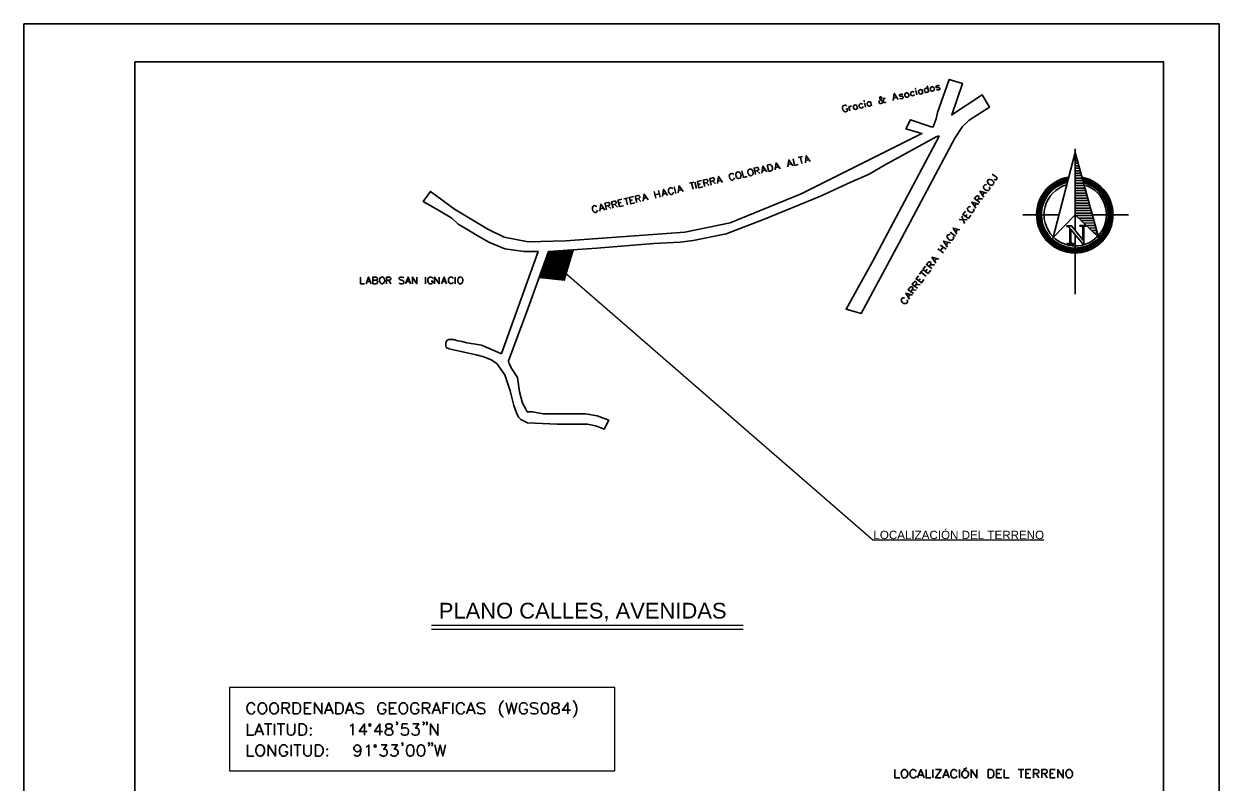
# Model space of a CAD drawing. Header units: millimetres. Extents: x 2400 to 2544, y 1836 to 2056.
# Drawn here: x 2399.5 to 2543.6, y 1965 to 2056.5 of the extents above; entities that cross this region are included whole.
import ezdxf

# ---------------------------------------------------------------- set-up
doc = ezdxf.new("R2010")
doc.units = ezdxf.units.MM
for name, color, linetype in [('PDF_0', 7, 'Continuous'), ('PDF_10 Formato', 7, 'Continuous'), ('PDF_12 Titulo', 7, 'Continuous'), ('PDF_puntostxt', 7, 'Continuous'), ('PDF_Text', 7, 'Continuous')]:
    doc.layers.add(name, color=color, linetype=linetype)
doc.styles.add('PDF ArialMT', font='arial.ttf')
doc.styles.add('PDF ErasITC-Demi', font='arial.ttf')

msp = doc.modelspace()

# ---------------------------------------------------------------- linework, layer by layer
at = {"layer": 'PDF_0', "lineweight": 25}
msp.add_lwpolyline([(2460.82, 2009.74), (2462.13, 2009.49), (2463.73, 2009.49), (2465.05, 2009.49), (2467.22, 2009.49), (2468.6, 2009.26), (2470.01, 2008.75), (2469.45, 2007.67), (2468.86, 2007.89), (2468.41, 2008.05), (2467.46, 2008.25), (2466.28, 2008.25), (2463.78, 2008.25), (2460.23, 2008.42), (2459.42, 2008.84), (2459.14, 2009.11), (2458.9, 2009.64), (2458.58, 2010.52), (2458.13, 2012.29), (2457.49, 2014.21), (2456.51, 2015.57), (2455.83, 2016.01), (2454.96, 2016.35), (2454.05, 2016.59), (2452.58, 2016.92), (2451.1, 2017.26), (2450.79, 2017.33), (2450.44, 2017.5), (2450.38, 2017.75), (2450.38, 2018.1), (2450.56, 2018.36), (2450.73, 2018.46), (2451.3, 2018.46), (2451.82, 2018.28), (2452.33, 2018.21), (2452.93, 2018.06), (2453.97, 2017.89), (2454.67, 2017.77), (2457.01, 2016.79), (2457.1, 2016.79), (2457.25, 2017.21), (2457.62, 2018.21), (2461.49, 2029.06), (2459.83, 2029.06), (2457.51, 2029.36), (2455.55, 2030.16), (2453.94, 2031.11), (2453.1, 2031.61), (2451.88, 2032.34), (2451.11, 2033.09), (2449.42, 2034.07), (2447.66, 2035.08), (2448.52, 2036.3), (2451.44, 2034.17), (2455.43, 2031.73), (2457.42, 2030.78), (2460.29, 2030.21), (2464.84, 2030.36), (2479.17, 2031.38), (2484.65, 2032.49), (2493.21, 2036.02), (2507.75, 2043.25), (2505.83, 2043.82), (2506.38, 2044.93), (2508.88, 2044.06), (2509.13, 2044.06), (2509.49, 2045.04), (2509.65, 2045.79), (2511.05, 2049.79), (2512.64, 2049.3), (2511.35, 2045.51), (2515.01, 2047.94), (2515.89, 2046.44), (2513.46, 2044.89), (2512.64, 2044.13), (2511.73, 2042.71), (2505.02, 2030.11), (2500.44, 2021.58), (2498.62, 2022.12), (2501.94, 2028.04), (2509.79, 2042.86), (2509.83, 2042.95), (2509.71, 2042.95), (2509.46, 2042.85), (2503.25, 2039.45), (2501.38, 2038.38), (2499.19, 2037.39), (2495.52, 2035.72), (2488.68, 2032.9), (2484.15, 2031.18), (2480.18, 2030.38), (2478.63, 2030.18), (2475.46, 2030.01), (2468.59, 2029.46), (2462.75, 2029.04), (2460.28, 2022.14), (2457.92, 2015.9), (2458, 2015.51), (2458.33, 2014.93), (2459, 2013.88), (2459.26, 2012.16), (2459.62, 2010.8), (2460.02, 2010.08), (2460.2, 2009.74)], close=True, dxfattribs=at)
for points in [[(2526.24, 2041.41), (2526.24, 2031.6)], [(2529.02, 2030.78), (2526.24, 2040.96), (2523.54, 2030.64)], [(2526.26, 2040.89), (2526.24, 2040.89)], [(2526.34, 2040.59), (2526.24, 2040.59)], [(2526.42, 2040.29), (2526.24, 2040.29)], [(2526.51, 2039.99), (2526.24, 2039.99)], [(2526.59, 2039.69), (2526.24, 2039.69)], [(2526.67, 2039.39), (2526.24, 2039.39)], [(2526.75, 2039.09), (2526.24, 2039.09)], [(2526.84, 2038.79), (2526.24, 2038.79)], [(2526.92, 2038.49), (2526.24, 2038.49)], [(2527, 2038.19), (2526.24, 2038.19)], [(2523.89, 2036.77), (2522.98, 2036.77)], [(2524.01, 2036.85), (2523.06, 2036.85)], [(2524.13, 2036.93), (2523.15, 2036.93)], [(2524.28, 2037.01), (2523.24, 2037.01)], [(2524.43, 2037.08), (2523.34, 2037.08)], [(2524.61, 2037.16), (2523.44, 2037.16)], [(2524.81, 2037.24), (2523.55, 2037.24)], [(2525.05, 2037.33), (2523.67, 2037.33)], [(2525.25, 2037.41), (2523.8, 2037.41)], [(2525.28, 2037.48), (2523.93, 2037.48)], [(2525.3, 2037.56), (2524.08, 2037.56)], [(2525.32, 2037.64), (2524.25, 2037.64)], [(2525.34, 2037.72), (2524.43, 2037.72)], [(2525.36, 2037.8), (2524.64, 2037.8)], [(2525.38, 2037.88), (2524.88, 2037.88)], [(2525.4, 2037.96), (2525.19, 2037.96)], [(2527.08, 2037.89), (2526.24, 2037.89)], [(2527.16, 2037.59), (2526.24, 2037.59)], [(2527.25, 2037.29), (2526.24, 2037.29)], [(2527.33, 2036.99), (2526.24, 2036.99)], [(2527.17, 2037.96), (2527.06, 2037.96)], [(2527.48, 2037.88), (2527.09, 2037.88)], [(2527.72, 2037.8), (2527.11, 2037.8)], [(2527.93, 2037.72), (2527.13, 2037.72)], [(2528.11, 2037.64), (2527.15, 2037.64)], [(2528.28, 2037.56), (2527.17, 2037.56)], [(2528.43, 2037.48), (2527.19, 2037.48)], [(2528.56, 2037.41), (2527.21, 2037.41)], [(2528.69, 2037.33), (2527.31, 2037.33)], [(2528.81, 2037.24), (2527.56, 2037.24)], [(2528.92, 2037.16), (2527.76, 2037.16)], [(2529.03, 2037.08), (2527.93, 2037.08)], [(2529.12, 2037.01), (2528.09, 2037.01)], [(2529.22, 2036.93), (2528.23, 2036.93)], [(2529.31, 2036.85), (2528.36, 2036.85)], [(2529.39, 2036.77), (2528.47, 2036.77)], [(2522.62, 2035.33), (2521.98, 2035.33)], [(2522.67, 2035.41), (2522.01, 2035.41)], [(2522.71, 2035.49), (2522.05, 2035.49)], [(2522.76, 2035.57), (2522.09, 2035.57)], [(2522.81, 2035.65), (2522.13, 2035.65)], [(2522.86, 2035.73), (2522.17, 2035.73)], [(2522.92, 2035.81), (2522.22, 2035.81)], [(2522.98, 2035.89), (2522.27, 2035.89)], [(2523.04, 2035.97), (2522.32, 2035.97)], [(2523.1, 2036.05), (2522.37, 2036.05)], [(2523.17, 2036.13), (2522.43, 2036.13)], [(2523.24, 2036.21), (2522.49, 2036.21)], [(2523.32, 2036.29), (2522.55, 2036.29)], [(2523.4, 2036.37), (2522.61, 2036.37)], [(2523.48, 2036.45), (2522.67, 2036.45)], [(2523.58, 2036.53), (2522.75, 2036.53)], [(2523.67, 2036.61), (2522.82, 2036.61)], [(2523.78, 2036.69), (2522.9, 2036.69)], [(2527.41, 2036.69), (2526.24, 2036.69)], [(2527.49, 2036.39), (2526.24, 2036.39)], [(2527.57, 2036.09), (2526.24, 2036.09)], [(2527.65, 2035.79), (2526.24, 2035.79)], [(2527.74, 2035.49), (2526.24, 2035.49)], [(2529.47, 2036.69), (2528.58, 2036.69)], [(2529.54, 2036.61), (2528.69, 2036.61)], [(2529.62, 2036.53), (2528.79, 2036.53)], [(2529.69, 2036.45), (2528.88, 2036.45)], [(2529.75, 2036.37), (2528.96, 2036.37)], [(2529.81, 2036.29), (2529.04, 2036.29)], [(2529.88, 2036.21), (2529.12, 2036.21)], [(2529.93, 2036.13), (2529.19, 2036.13)], [(2529.99, 2036.05), (2529.26, 2036.05)], [(2530.04, 2035.97), (2529.33, 2035.97)], [(2530.09, 2035.89), (2529.39, 2035.89)], [(2530.14, 2035.81), (2529.44, 2035.81)], [(2530.19, 2035.73), (2529.5, 2035.73)], [(2530.23, 2035.65), (2529.56, 2035.65)], [(2530.27, 2035.57), (2529.6, 2035.57)], [(2530.31, 2035.49), (2529.65, 2035.49)], [(2530.35, 2035.41), (2529.69, 2035.41)], [(2530.39, 2035.33), (2529.74, 2035.33)], [(2522.19, 2033.9), (2521.6, 2033.9)], [(2522.2, 2033.98), (2521.61, 2033.98)], [(2522.21, 2034.06), (2521.62, 2034.06)], [(2522.22, 2034.14), (2521.63, 2034.14)], [(2522.23, 2034.22), (2521.65, 2034.22)], [(2522.25, 2034.3), (2521.66, 2034.3)], [(2522.27, 2034.38), (2521.67, 2034.38)], [(2522.29, 2034.46), (2521.69, 2034.46)], [(2522.31, 2034.54), (2521.71, 2034.54)], [(2522.33, 2034.61), (2521.73, 2034.61)], [(2522.36, 2034.69), (2521.75, 2034.69)], [(2522.38, 2034.77), (2521.77, 2034.77)], [(2522.41, 2034.86), (2521.8, 2034.86)], [(2522.44, 2034.94), (2521.82, 2034.94)], [(2522.48, 2035.01), (2521.85, 2035.01)], [(2522.51, 2035.09), (2521.88, 2035.09)], [(2522.54, 2035.17), (2521.91, 2035.17)], [(2522.58, 2035.25), (2521.94, 2035.25)], [(2527.82, 2035.19), (2526.24, 2035.19)], [(2527.9, 2034.88), (2526.24, 2034.89)], [(2527.98, 2034.58), (2526.24, 2034.59)], [(2528.06, 2034.28), (2526.24, 2034.29)], [(2528.15, 2033.99), (2526.24, 2033.99)], [(2530.42, 2035.25), (2529.78, 2035.25)], [(2530.45, 2035.17), (2529.82, 2035.17)], [(2530.48, 2035.09), (2529.86, 2035.09)], [(2530.51, 2035.01), (2529.89, 2035.01)], [(2530.54, 2034.94), (2529.92, 2034.94)], [(2530.57, 2034.86), (2529.95, 2034.86)], [(2530.59, 2034.77), (2529.98, 2034.77)], [(2530.61, 2034.69), (2530, 2034.69)], [(2530.64, 2034.61), (2530.03, 2034.61)], [(2530.65, 2034.54), (2530.05, 2034.54)], [(2530.67, 2034.46), (2530.07, 2034.46)], [(2530.69, 2034.38), (2530.09, 2034.38)], [(2530.7, 2034.3), (2530.11, 2034.3)], [(2530.72, 2034.22), (2530.13, 2034.22)], [(2530.73, 2034.14), (2530.14, 2034.14)], [(2530.74, 2034.06), (2530.15, 2034.06)], [(2530.75, 2033.98), (2530.17, 2033.98)], [(2530.76, 2033.9), (2530.17, 2033.9)], [(2524.23, 2033.46), (2519.93, 2033.46)], [(2522.17, 2033.74), (2521.59, 2033.74)], [(2522.17, 2033.66), (2521.59, 2033.66)], [(2522.17, 2033.58), (2521.59, 2033.58)], [(2522.17, 2033.5), (2521.59, 2033.5)], [(2522.17, 2033.42), (2521.59, 2033.42)], [(2522.17, 2033.34), (2521.59, 2033.34)], [(2522.17, 2033.26), (2521.59, 2033.26)], [(2522.18, 2033.18), (2521.59, 2033.18)], [(2522.18, 2033.82), (2521.6, 2033.82)], [(2522.18, 2033.1), (2521.6, 2033.1)], [(2522.19, 2033.02), (2521.61, 2033.02)], [(2522.2, 2032.94), (2521.62, 2032.94)], [(2522.21, 2032.86), (2521.62, 2032.86)], [(2522.23, 2032.78), (2521.64, 2032.78)], [(2522.24, 2032.7), (2521.65, 2032.7)], [(2522.26, 2032.62), (2521.66, 2032.62)], [(2522.28, 2032.54), (2521.68, 2032.54)], [(2522.29, 2032.47), (2521.7, 2032.47)], [(2522.32, 2032.39), (2521.71, 2032.39)], [(2523.52, 2030.7), (2526.21, 2033.47), (2529.02, 2030.78)], [(2526.22, 2032.51), (2526.2, 2032.51)], [(2528.23, 2033.69), (2526.24, 2033.69)], [(2528.31, 2033.39), (2526.3, 2033.39)], [(2528.39, 2033.08), (2526.61, 2033.09)], [(2528.47, 2032.78), (2526.92, 2032.79)], [(2528.56, 2032.48), (2527.24, 2032.49)], [(2532.66, 2033.46), (2528.29, 2033.46)], [(2530.65, 2032.39), (2530.05, 2032.39)], [(2530.67, 2032.47), (2530.07, 2032.47)], [(2530.68, 2032.54), (2530.09, 2032.54)], [(2530.7, 2032.62), (2530.11, 2032.62)], [(2530.71, 2032.7), (2530.12, 2032.7)], [(2530.72, 2032.78), (2530.14, 2032.78)], [(2530.74, 2032.86), (2530.15, 2032.86)], [(2530.75, 2032.94), (2530.16, 2032.94)], [(2530.76, 2033.02), (2530.17, 2033.02)], [(2530.77, 2033.82), (2530.18, 2033.82)], [(2530.76, 2033.1), (2530.18, 2033.1)], [(2530.77, 2033.74), (2530.19, 2033.74)], [(2530.78, 2033.66), (2530.19, 2033.66)], [(2530.78, 2033.58), (2530.19, 2033.58)], [(2530.78, 2033.5), (2530.19, 2033.5)], [(2530.78, 2033.42), (2530.19, 2033.42)], [(2530.78, 2033.34), (2530.19, 2033.34)], [(2530.78, 2033.26), (2530.19, 2033.26)], [(2530.77, 2033.18), (2530.19, 2033.18)], [(2522.34, 2032.3), (2521.73, 2032.3)], [(2522.37, 2032.22), (2521.76, 2032.22)], [(2522.39, 2032.14), (2521.78, 2032.14)], [(2522.42, 2032.07), (2521.81, 2032.07)], [(2522.45, 2031.99), (2521.83, 2031.99)], [(2522.48, 2031.91), (2521.86, 2031.91)], [(2522.52, 2031.83), (2521.89, 2031.83)], [(2522.56, 2031.75), (2521.92, 2031.75)], [(2522.59, 2031.67), (2521.95, 2031.67)], [(2522.64, 2031.59), (2521.99, 2031.59)], [(2522.68, 2031.51), (2522.03, 2031.51)], [(2522.73, 2031.43), (2522.06, 2031.43)], [(2522.78, 2031.35), (2522.1, 2031.35)], [(2522.83, 2031.27), (2522.15, 2031.27)], [(2522.88, 2031.19), (2522.19, 2031.19)], [(2522.94, 2031.11), (2522.24, 2031.11)], [(2523, 2031.03), (2522.28, 2031.03)], [(2523.06, 2030.95), (2522.34, 2030.95)], [(2525.21, 2032.16), (2525.79, 2032.16), (2527.14, 2030.46), (2527.15, 2031.97), (2526.97, 2032.12), (2526.79, 2032.12), (2526.79, 2032.17), (2527.56, 2032.17), (2527.56, 2032.11), (2527.4, 2032.09), (2527.27, 2032.04), (2527.27, 2031.95), (2527.27, 2029.92), (2527.2, 2029.92), (2525.72, 2031.72), (2525.72, 2030.2), (2525.79, 2030.03), (2525.89, 2030.01), (2526.03, 2030.01), (2526.03, 2029.95), (2525.27, 2029.95), (2525.27, 2030.02), (2525.45, 2030.02), (2525.53, 2030.08), (2525.58, 2030.14), (2525.58, 2030.23), (2525.59, 2031.89), (2525.4, 2032.08), (2525.28, 2032.08), (2525.21, 2032.08), (2525.21, 2032.16)], [(2526.24, 2031.09), (2526.24, 2023.92)], [(2528.64, 2032.18), (2527.55, 2032.19)], [(2528.72, 2031.88), (2527.86, 2031.89)], [(2528.8, 2031.58), (2528.18, 2031.58)], [(2528.89, 2031.28), (2528.49, 2031.28)], [(2528.97, 2030.98), (2528.81, 2030.98)], [(2530.03, 2030.95), (2529.31, 2030.95)], [(2530.08, 2031.03), (2529.37, 2031.03)], [(2530.12, 2031.11), (2529.43, 2031.11)], [(2530.17, 2031.19), (2529.48, 2031.19)], [(2530.22, 2031.27), (2529.54, 2031.27)], [(2530.26, 2031.35), (2529.59, 2031.35)], [(2530.3, 2031.43), (2529.64, 2031.43)], [(2530.34, 2031.51), (2529.68, 2031.51)], [(2530.37, 2031.59), (2529.72, 2031.59)], [(2530.41, 2031.67), (2529.77, 2031.67)], [(2530.44, 2031.75), (2529.81, 2031.75)], [(2530.47, 2031.83), (2529.84, 2031.83)], [(2530.5, 2031.91), (2529.88, 2031.91)], [(2530.53, 2031.99), (2529.91, 2031.99)], [(2530.56, 2032.07), (2529.94, 2032.07)], [(2530.58, 2032.14), (2529.97, 2032.14)], [(2530.61, 2032.22), (2530, 2032.22)], [(2530.63, 2032.3), (2530.02, 2032.3)], [(2523.12, 2030.87), (2522.39, 2030.87)], [(2523.2, 2030.79), (2522.45, 2030.79)], [(2523.27, 2030.71), (2522.51, 2030.71)], [(2523.34, 2030.63), (2522.57, 2030.63)], [(2523.43, 2030.55), (2522.63, 2030.55)], [(2523.51, 2030.47), (2522.7, 2030.47)], [(2523.61, 2030.39), (2522.77, 2030.39)], [(2523.7, 2030.31), (2522.84, 2030.31)], [(2523.81, 2030.23), (2522.92, 2030.23)], [(2523.92, 2030.15), (2523, 2030.15)], [(2524.05, 2030.07), (2523.09, 2030.07)], [(2524.18, 2029.99), (2523.17, 2029.99)], [(2524.32, 2029.92), (2523.27, 2029.92)], [(2524.48, 2029.83), (2523.37, 2029.83)], [(2524.67, 2029.75), (2523.48, 2029.75)], [(2524.88, 2029.67), (2523.59, 2029.67)], [(2525.14, 2029.59), (2523.71, 2029.59)], [(2525.5, 2029.52), (2523.84, 2029.52)], [(2528.52, 2029.52), (2526.86, 2029.52)], [(2528.65, 2029.59), (2527.22, 2029.59)], [(2528.77, 2029.67), (2527.48, 2029.67)], [(2528.89, 2029.75), (2527.7, 2029.75)], [(2528.99, 2029.83), (2527.88, 2029.83)], [(2529.09, 2029.92), (2528.04, 2029.92)], [(2529.19, 2029.99), (2528.18, 2029.99)], [(2529.28, 2030.07), (2528.32, 2030.07)], [(2529.36, 2030.15), (2528.44, 2030.15)], [(2529.44, 2030.23), (2528.55, 2030.23)], [(2529.52, 2030.31), (2528.66, 2030.31)], [(2529.59, 2030.39), (2528.75, 2030.39)], [(2529.67, 2030.47), (2528.85, 2030.47)], [(2529.73, 2030.55), (2528.94, 2030.55)], [(2529.8, 2030.63), (2529.02, 2030.63)], [(2529.86, 2030.71), (2529.09, 2030.71)], [(2529.92, 2030.79), (2529.17, 2030.79)], [(2529.97, 2030.87), (2529.24, 2030.87)], [(2465.73, 2029.26), (2464.66, 2025.59), (2461.64, 2025.93)], [(2461.65, 2025.95), (2464.9, 2029.2)], [(2461.67, 2025.92), (2464.94, 2029.2)], [(2461.7, 2026.09), (2464.8, 2029.19)], [(2461.72, 2026.16), (2464.75, 2029.19)], [(2461.75, 2025.92), (2465.04, 2029.21)], [(2461.77, 2026.3), (2464.65, 2029.18)], [(2461.79, 2025.91), (2465.09, 2029.21)], [(2461.8, 2026.37), (2464.6, 2029.18)], [(2461.85, 2026.51), (2464.51, 2029.17)], [(2461.87, 2025.9), (2465.18, 2029.22)], [(2461.87, 2026.58), (2464.46, 2029.17)], [(2461.91, 2025.9), (2465.23, 2029.22)], [(2461.92, 2026.72), (2464.36, 2029.16)], [(2461.95, 2026.79), (2464.31, 2029.16)], [(2461.99, 2025.89), (2465.33, 2029.23)], [(2462, 2026.93), (2464.22, 2029.15)], [(2462.02, 2027), (2464.17, 2029.14)], [(2462.03, 2025.89), (2465.38, 2029.23)], [(2462.07, 2027.14), (2464.07, 2029.14)], [(2462.1, 2027.21), (2464.02, 2029.14)], [(2462.11, 2025.88), (2465.48, 2029.24)], [(2462.15, 2025.87), (2465.52, 2029.24)], [(2462.15, 2027.35), (2463.92, 2029.13)], [(2462.17, 2027.42), (2463.88, 2029.12)], [(2462.22, 2027.56), (2463.78, 2029.12)], [(2462.23, 2025.87), (2465.62, 2029.25)], [(2462.25, 2027.63), (2463.73, 2029.11)], [(2462.27, 2025.86), (2465.67, 2029.25)], [(2462.3, 2027.77), (2463.64, 2029.11)], [(2462.32, 2027.84), (2463.59, 2029.11)], [(2462.35, 2025.85), (2465.72, 2029.22)], [(2462.37, 2027.98), (2463.49, 2029.1)], [(2462.4, 2025.84), (2465.7, 2029.15)], [(2462.4, 2028.05), (2463.44, 2029.09)], [(2462.45, 2028.19), (2463.34, 2029.08)], [(2462.47, 2028.26), (2463.3, 2029.08)], [(2462.48, 2025.84), (2465.66, 2029.03)], [(2462.52, 2028.4), (2463.2, 2029.08)], [(2462.52, 2025.83), (2465.65, 2028.96)], [(2462.55, 2028.47), (2463.15, 2029.07)], [(2462.6, 2028.61), (2463.06, 2029.06)], [(2462.6, 2025.82), (2465.61, 2028.83)], [(2462.62, 2028.68), (2463.01, 2029.06)], [(2462.64, 2025.82), (2465.59, 2028.77)], [(2462.67, 2028.82), (2462.91, 2029.06)], [(2462.7, 2028.89), (2462.86, 2029.05)], [(2462.72, 2025.81), (2465.55, 2028.64)], [(2462.75, 2029.03), (2462.76, 2029.05)], [(2462.76, 2025.81), (2465.53, 2028.58)], [(2462.84, 2025.8), (2465.5, 2028.45)], [(2462.88, 2025.79), (2465.48, 2028.39)], [(2462.96, 2025.78), (2465.44, 2028.26)], [(2463, 2025.78), (2465.42, 2028.2)], [(2463.08, 2025.77), (2465.39, 2028.07)], [(2528.38, 2029.44), (2526.21, 2029.44), (2523.98, 2029.44)], [(2528.23, 2029.36), (2526.21, 2029.36), (2524.14, 2029.36)], [(2528.06, 2029.28), (2526.21, 2029.28), (2524.31, 2029.28)], [(2527.87, 2029.2), (2526.21, 2029.2), (2524.49, 2029.2)], [(2527.65, 2029.12), (2526.21, 2029.12), (2524.71, 2029.12)], [(2527.39, 2029.04), (2526.21, 2029.04), (2524.97, 2029.04)], [(2527.05, 2028.96), (2526.21, 2028.96), (2525.31, 2028.96)], [(2526.33, 2028.88), (2526.21, 2028.88), (2526.03, 2028.88)], [(2463.12, 2025.76), (2465.37, 2028.01)], [(2463.2, 2025.75), (2465.33, 2027.88)], [(2463.24, 2025.75), (2465.31, 2027.82)], [(2463.33, 2025.74), (2465.27, 2027.69)], [(2463.37, 2025.74), (2465.26, 2027.63)], [(2463.45, 2025.73), (2465.22, 2027.5)], [(2463.49, 2025.73), (2465.2, 2027.44)], [(2463.57, 2025.72), (2465.16, 2027.31)], [(2463.61, 2025.71), (2465.15, 2027.25)], [(2463.69, 2025.7), (2465.11, 2027.12)], [(2463.73, 2025.7), (2465.09, 2027.06)], [(2463.81, 2025.69), (2465.05, 2026.93)], [(2463.85, 2025.68), (2465.03, 2026.86)], [(2463.93, 2025.67), (2465, 2026.74)], [(2463.97, 2025.67), (2464.98, 2026.67)], [(2464.05, 2025.66), (2464.94, 2026.55)], [(2464.09, 2025.66), (2464.92, 2026.48)], [(2464.17, 2025.65), (2464.88, 2026.36)], [(2464.21, 2025.64), (2464.87, 2026.29)], [(2464.3, 2025.64), (2464.83, 2026.17)], [(2464.34, 2025.63), (2464.81, 2026.1)], [(2464.42, 2025.62), (2464.77, 2025.98)], [(2464.46, 2025.62), (2464.76, 2025.92)], [(2464.54, 2025.61), (2464.72, 2025.79)], [(2464.58, 2025.6), (2464.7, 2025.73)], [(2464.66, 2025.59), (2464.66, 2025.6)]]:
    msp.add_lwpolyline(points, dxfattribs=at)
msp.add_lwpolyline([(2523.6, 2030.79, 0.194734), (2526.21, 2029.72, 0.20498), (2528.93, 2030.87)], format="xyb", dxfattribs=at)
at = {"layer": 'PDF_0', "lineweight": 5}
for points in [[(2463.97, 2027.11), (2463.97, 2027.17), (2464.04, 2027.18)], [(2463.97, 2027.17), (2464.04, 2027.11), (2501.84, 1994.34), (2522.45, 1994.34)]]:
    msp.add_lwpolyline(points, dxfattribs=at)
at = {"layer": 'PDF_0', "lineweight": 0}
msp.add_lwpolyline([(2424.32, 1966.51), (2470.76, 1966.51), (2470.76, 1976.56), (2424.32, 1976.56)], close=True, dxfattribs=at)
at = {"layer": 'PDF_0', "lineweight": 25}
for centre, radius, start, end in [((2526.18, 2033.48), 4.6, 99.6184, 79.0467), ((2526.18, 2033.48), 4.01, 103.414, 74.8774), ((2526.23, 2033.48), 3.76, 106.3806, 224.511), ((2526.23, 2033.48), 3.76, 317.1201, 73.3998)]:
    msp.add_arc(centre, radius, start, end, dxfattribs=at)
at = {"layer": 'PDF_10 Formato', "lineweight": 25}
for points in [[(2399.53, 1836.47), (2399.53, 2056.47), (2543.57, 2056.47), (2543.57, 1836.47)], [(2412.9, 2051.9), (2536.88, 2051.9), (2536.88, 1843.16), (2412.9, 1843.16)], [(2431.98, 1973.36), (2431.98, 1974.71), (2432.43, 1974.71), (2432.63, 1974.64), (2432.76, 1974.52), (2432.82, 1974.39), (2432.88, 1974.19), (2432.88, 1973.88), (2432.82, 1973.68), (2432.76, 1973.55), (2432.63, 1973.43), (2432.43, 1973.36)], [(2437.12, 1973.36), (2437.12, 1974.71), (2437.56, 1974.71), (2437.76, 1974.64), (2437.89, 1974.52), (2437.95, 1974.39), (2438.01, 1974.19), (2438.01, 1973.88), (2437.95, 1973.68), (2437.89, 1973.55), (2437.76, 1973.43), (2437.56, 1973.36)], [(2462.25, 1974.71), (2462.06, 1974.64), (2461.93, 1974.45), (2461.87, 1974.13), (2461.87, 1973.94), (2461.93, 1973.62), (2462.06, 1973.43), (2462.25, 1973.36), (2462.38, 1973.36), (2462.57, 1973.43), (2462.7, 1973.62), (2462.76, 1973.94), (2462.76, 1974.13), (2462.7, 1974.45), (2462.57, 1974.64), (2462.38, 1974.71)], [(2463.47, 1974.71), (2463.28, 1974.64), (2463.21, 1974.52), (2463.21, 1974.39), (2463.28, 1974.26), (2463.41, 1974.19), (2463.66, 1974.13), (2463.86, 1974.07), (2463.98, 1973.94), (2464.05, 1973.81), (2464.05, 1973.62), (2463.98, 1973.49), (2463.92, 1973.43), (2463.73, 1973.36), (2463.47, 1973.36), (2463.28, 1973.43), (2463.21, 1973.49), (2463.15, 1973.62), (2463.15, 1973.81), (2463.21, 1973.94), (2463.34, 1974.07), (2463.54, 1974.13), (2463.79, 1974.19), (2463.92, 1974.26), (2463.98, 1974.39), (2463.98, 1974.52), (2463.92, 1974.64), (2463.73, 1974.71)], [(2432.69, 1970.8), (2432.69, 1972.15), (2433.14, 1972.15), (2433.33, 1972.08), (2433.46, 1971.95), (2433.53, 1971.83), (2433.59, 1971.64), (2433.59, 1971.31), (2433.53, 1971.12), (2433.46, 1970.99), (2433.33, 1970.86), (2433.14, 1970.8)], [(2443.4, 1972.15), (2443.21, 1972.08), (2443.14, 1971.95), (2443.14, 1971.83), (2443.21, 1971.7), (2443.33, 1971.64), (2443.59, 1971.57), (2443.78, 1971.51), (2443.92, 1971.38), (2443.98, 1971.25), (2443.98, 1971.06), (2443.92, 1970.93), (2443.85, 1970.86), (2443.66, 1970.8), (2443.4, 1970.8), (2443.21, 1970.86), (2443.14, 1970.93), (2443.08, 1971.06), (2443.08, 1971.25), (2443.14, 1971.38), (2443.27, 1971.51), (2443.47, 1971.57), (2443.72, 1971.64), (2443.85, 1971.7), (2443.92, 1971.83), (2443.92, 1971.95), (2443.85, 1972.08), (2443.66, 1972.15)], [(2434.1, 1971.7), (2434.04, 1971.64), (2434.1, 1971.57), (2434.17, 1971.64)], [(2434.1, 1970.93), (2434.04, 1970.86), (2434.1, 1970.8), (2434.17, 1970.86)], [(2434.68, 1968.28), (2434.68, 1969.62), (2435.13, 1969.62), (2435.32, 1969.56), (2435.45, 1969.43), (2435.51, 1969.31), (2435.58, 1969.11), (2435.58, 1968.79), (2435.51, 1968.6), (2435.45, 1968.47), (2435.32, 1968.34), (2435.13, 1968.28)], [(2436.09, 1969.17), (2436.03, 1969.11), (2436.09, 1969.05), (2436.15, 1969.11)], [(2446.03, 1969.62), (2445.84, 1969.56), (2445.71, 1969.37), (2445.64, 1969.05), (2445.64, 1968.86), (2445.71, 1968.53), (2445.84, 1968.34), (2446.03, 1968.28), (2446.16, 1968.28), (2446.35, 1968.34), (2446.48, 1968.53), (2446.54, 1968.86), (2446.54, 1969.05), (2446.48, 1969.37), (2446.35, 1969.56), (2446.16, 1969.62)], [(2447.31, 1969.62), (2447.12, 1969.56), (2446.99, 1969.37), (2446.93, 1969.05), (2446.93, 1968.86), (2446.99, 1968.53), (2447.12, 1968.34), (2447.31, 1968.28), (2447.44, 1968.28), (2447.63, 1968.34), (2447.76, 1968.53), (2447.83, 1968.86), (2447.83, 1969.05), (2447.76, 1969.37), (2447.63, 1969.56), (2447.44, 1969.62)], [(2436.09, 1968.41), (2436.03, 1968.34), (2436.09, 1968.28), (2436.15, 1968.34)], [(2512.87, 1966.56), (2512.77, 1966.51), (2512.68, 1966.41), (2512.58, 1966.22), (2512.58, 1965.98), (2512.68, 1965.79), (2512.77, 1965.69), (2512.87, 1965.65), (2513.06, 1965.65), (2513.16, 1965.69), (2513.25, 1965.79), (2513.35, 1965.98), (2513.35, 1966.22), (2513.25, 1966.41), (2513.16, 1966.51), (2513.06, 1966.56)], [(2515.75, 1965.65), (2515.75, 1966.65), (2516.09, 1966.65), (2516.24, 1966.61), (2516.33, 1966.51), (2516.38, 1966.41), (2516.43, 1966.27), (2516.43, 1966.03), (2516.38, 1965.89), (2516.33, 1965.79), (2516.24, 1965.69), (2516.09, 1965.65)]]:
    msp.add_lwpolyline(points, close=True, dxfattribs=at)
for points in [[(2430.64, 1973.36), (2430.64, 1974.71), (2431.22, 1974.71), (2431.41, 1974.64), (2431.47, 1974.58), (2431.54, 1974.45), (2431.54, 1974.33), (2431.47, 1974.19), (2431.41, 1974.13), (2431.22, 1974.07), (2430.64, 1974.07)], [(2431.09, 1974.07), (2431.54, 1973.36)], [(2434.17, 1973.36), (2433.33, 1973.36), (2433.33, 1974.71), (2434.17, 1974.71)], [(2433.33, 1974.07), (2433.84, 1974.07)], [(2434.55, 1973.36), (2434.55, 1974.71), (2435.45, 1973.36), (2435.45, 1974.71)], [(2435.77, 1973.36), (2436.28, 1974.71), (2436.79, 1973.36)], [(2435.96, 1973.81), (2436.6, 1973.81)], [(2438.27, 1973.36), (2438.78, 1974.71), (2439.3, 1973.36)], [(2438.46, 1973.81), (2439.1, 1973.81)], [(2440.45, 1974.52), (2440.32, 1974.64), (2440.13, 1974.71), (2439.87, 1974.71), (2439.68, 1974.64), (2439.55, 1974.52), (2439.55, 1974.39), (2439.61, 1974.26), (2439.68, 1974.19), (2439.81, 1974.13), (2440.2, 1974), (2440.32, 1973.94), (2440.39, 1973.88), (2440.45, 1973.75), (2440.45, 1973.55), (2440.32, 1973.43), (2440.13, 1973.36), (2439.87, 1973.36), (2439.68, 1973.43), (2439.55, 1973.55)], [(2443.14, 1974.39), (2443.08, 1974.52), (2442.95, 1974.64), (2442.82, 1974.71), (2442.57, 1974.71), (2442.44, 1974.64), (2442.31, 1974.52), (2442.25, 1974.39), (2442.18, 1974.19), (2442.18, 1973.88), (2442.25, 1973.68), (2442.31, 1973.55), (2442.44, 1973.43), (2442.57, 1973.36), (2442.82, 1973.36), (2442.95, 1973.43), (2443.08, 1973.55), (2443.14, 1973.68), (2443.14, 1973.88), (2442.82, 1973.88)], [(2444.43, 1973.36), (2443.59, 1973.36), (2443.59, 1974.71), (2444.43, 1974.71)], [(2443.59, 1974.07), (2444.11, 1974.07)], [(2447.12, 1974.39), (2447.05, 1974.52), (2446.93, 1974.64), (2446.8, 1974.71), (2446.54, 1974.71), (2446.41, 1974.64), (2446.29, 1974.52), (2446.22, 1974.39), (2446.16, 1974.19), (2446.16, 1973.88), (2446.22, 1973.68), (2446.29, 1973.55), (2446.41, 1973.43), (2446.54, 1973.36), (2446.8, 1973.36), (2446.93, 1973.43), (2447.05, 1973.55), (2447.12, 1973.68), (2447.12, 1973.88), (2446.8, 1973.88)], [(2447.57, 1973.36), (2447.57, 1974.71), (2448.14, 1974.71), (2448.34, 1974.64), (2448.4, 1974.58), (2448.47, 1974.45), (2448.47, 1974.33), (2448.4, 1974.19), (2448.34, 1974.13), (2448.14, 1974.07), (2447.57, 1974.07)], [(2448.02, 1974.07), (2448.47, 1973.36)], [(2448.72, 1973.36), (2449.24, 1974.71), (2449.75, 1973.36)], [(2448.91, 1973.81), (2449.55, 1973.81)], [(2450.07, 1973.36), (2450.07, 1974.71), (2450.9, 1974.71)], [(2450.07, 1974.07), (2450.58, 1974.07)], [(2451.22, 1974.71), (2451.22, 1973.36)], [(2452.89, 1973.36), (2453.41, 1974.71), (2453.92, 1973.36)], [(2453.08, 1973.81), (2453.72, 1973.81)], [(2455.07, 1974.52), (2454.94, 1974.64), (2454.75, 1974.71), (2454.49, 1974.71), (2454.3, 1974.64), (2454.17, 1974.52), (2454.17, 1974.39), (2454.24, 1974.26), (2454.3, 1974.19), (2454.43, 1974.13), (2454.82, 1974), (2454.94, 1973.94), (2455.01, 1973.88), (2455.07, 1973.75), (2455.07, 1973.55), (2454.94, 1973.43), (2454.75, 1973.36), (2454.49, 1973.36), (2454.3, 1973.43), (2454.17, 1973.55)], [(2457.64, 1974.71), (2457.96, 1973.36), (2458.28, 1974.71), (2458.6, 1973.36), (2458.92, 1974.71)], [(2460.2, 1974.39), (2460.14, 1974.52), (2460.01, 1974.64), (2459.88, 1974.71), (2459.62, 1974.71), (2459.49, 1974.64), (2459.37, 1974.52), (2459.3, 1974.39), (2459.24, 1974.19), (2459.24, 1973.88), (2459.3, 1973.68), (2459.37, 1973.55), (2459.49, 1973.43), (2459.62, 1973.36), (2459.88, 1973.36), (2460.01, 1973.43), (2460.14, 1973.55), (2460.2, 1973.68), (2460.2, 1973.88), (2459.88, 1973.88)], [(2461.48, 1974.52), (2461.35, 1974.64), (2461.16, 1974.71), (2460.9, 1974.71), (2460.71, 1974.64), (2460.59, 1974.52), (2460.59, 1974.39), (2460.65, 1974.26), (2460.71, 1974.19), (2460.84, 1974.13), (2461.23, 1974), (2461.35, 1973.94), (2461.42, 1973.88), (2461.48, 1973.75), (2461.48, 1973.55), (2461.35, 1973.43), (2461.16, 1973.36), (2460.9, 1973.36), (2460.71, 1973.43), (2460.59, 1973.55)], [(2465.07, 1973.36), (2465.07, 1974.71), (2464.43, 1973.81), (2465.4, 1973.81)], [(2426.47, 1972.15), (2426.47, 1970.8), (2427.24, 1970.8)], [(2427.37, 1970.8), (2427.88, 1972.15), (2428.4, 1970.8)], [(2428.52, 1972.15), (2429.42, 1972.15)], [(2428.97, 1972.15), (2428.97, 1970.8)], [(2429.74, 1972.15), (2429.74, 1970.8)], [(2430.06, 1972.15), (2430.96, 1972.15)], [(2430.51, 1972.15), (2430.51, 1970.8)], [(2431.28, 1972.15), (2431.28, 1971.19), (2431.34, 1970.99), (2431.47, 1970.86), (2431.67, 1970.8), (2431.79, 1970.8), (2431.98, 1970.86), (2432.12, 1970.99), (2432.18, 1971.19), (2432.18, 1972.15)], [(2438.85, 1971.89), (2438.98, 1971.95), (2439.17, 1972.15), (2439.17, 1970.8)], [(2440.58, 1970.8), (2440.58, 1972.15), (2439.94, 1971.25), (2440.9, 1971.25)], [(2442.44, 1970.8), (2442.44, 1972.15), (2441.8, 1971.25), (2442.76, 1971.25)], [(2444.55, 1972.34), (2444.49, 1972.28), (2444.43, 1972.34), (2444.49, 1972.4), (2444.55, 1972.34), (2444.55, 1972.21), (2444.49, 1972.08), (2444.43, 1972.02)], [(2445.77, 1972.15), (2445.13, 1972.15), (2445.07, 1971.57), (2445.13, 1971.64), (2445.32, 1971.7), (2445.52, 1971.7), (2445.71, 1971.64), (2445.84, 1971.51), (2445.9, 1971.31), (2445.9, 1971.19), (2445.84, 1970.99), (2445.71, 1970.86), (2445.52, 1970.8), (2445.32, 1970.8), (2445.13, 1970.86), (2445.07, 1970.93), (2445, 1971.06)], [(2446.41, 1972.15), (2447.12, 1972.15), (2446.73, 1971.64), (2446.93, 1971.64), (2447.05, 1971.57), (2447.12, 1971.51), (2447.18, 1971.31), (2447.18, 1971.19), (2447.12, 1970.99), (2446.99, 1970.86), (2446.8, 1970.8), (2446.61, 1970.8), (2446.41, 1970.86), (2446.35, 1970.93), (2446.29, 1971.06)], [(2447.76, 1972.34), (2447.7, 1972.28), (2447.63, 1972.34), (2447.7, 1972.4), (2447.76, 1972.34), (2447.76, 1972.21), (2447.7, 1972.08), (2447.63, 1972.02)], [(2448.14, 1972.34), (2448.08, 1972.28), (2448.02, 1972.34), (2448.08, 1972.4), (2448.14, 1972.34), (2448.14, 1972.21), (2448.08, 1972.08), (2448.02, 1972.02)], [(2448.53, 1970.8), (2448.53, 1972.15), (2449.43, 1970.8), (2449.43, 1972.15)], [(2427.56, 1971.25), (2428.2, 1971.25)], [(2426.47, 1969.62), (2426.47, 1968.28), (2427.24, 1968.28)], [(2428.97, 1968.28), (2428.97, 1969.62), (2429.87, 1968.28), (2429.87, 1969.62)], [(2431.28, 1969.31), (2431.22, 1969.43), (2431.09, 1969.56), (2430.96, 1969.62), (2430.71, 1969.62), (2430.57, 1969.56), (2430.45, 1969.43), (2430.38, 1969.31), (2430.32, 1969.11), (2430.32, 1968.79), (2430.38, 1968.6), (2430.45, 1968.47), (2430.57, 1968.34), (2430.71, 1968.28), (2430.96, 1968.28), (2431.09, 1968.34), (2431.22, 1968.47), (2431.28, 1968.6), (2431.28, 1968.79), (2430.96, 1968.79)], [(2431.73, 1969.62), (2431.73, 1968.28)], [(2432.05, 1969.62), (2432.95, 1969.62)], [(2432.5, 1969.62), (2432.5, 1968.28)], [(2433.27, 1969.62), (2433.27, 1968.66), (2433.33, 1968.47), (2433.46, 1968.34), (2433.65, 1968.28), (2433.78, 1968.28), (2433.98, 1968.34), (2434.1, 1968.47), (2434.17, 1968.66), (2434.17, 1969.62)], [(2440.13, 1969.17), (2440.06, 1968.98), (2439.94, 1968.86), (2439.75, 1968.79), (2439.68, 1968.79), (2439.49, 1968.86), (2439.36, 1968.98), (2439.3, 1969.17), (2439.3, 1969.24), (2439.36, 1969.43), (2439.49, 1969.56), (2439.68, 1969.62), (2439.75, 1969.62), (2439.94, 1969.56), (2440.06, 1969.43), (2440.13, 1969.17), (2440.13, 1968.86), (2440.06, 1968.53), (2439.94, 1968.34), (2439.75, 1968.28), (2439.61, 1968.28), (2439.42, 1968.34), (2439.36, 1968.47)], [(2440.77, 1969.37), (2440.9, 1969.43), (2441.09, 1969.62), (2441.09, 1968.28)], [(2442.57, 1969.62), (2443.27, 1969.62), (2442.89, 1969.11), (2443.08, 1969.11), (2443.21, 1969.05), (2443.27, 1968.98), (2443.33, 1968.79), (2443.33, 1968.66), (2443.27, 1968.47), (2443.14, 1968.34), (2442.95, 1968.28), (2442.76, 1968.28), (2442.57, 1968.34), (2442.5, 1968.41), (2442.44, 1968.53)], [(2443.85, 1969.62), (2444.55, 1969.62), (2444.17, 1969.11), (2444.36, 1969.11), (2444.49, 1969.05), (2444.55, 1968.98), (2444.62, 1968.79), (2444.62, 1968.66), (2444.55, 1968.47), (2444.43, 1968.34), (2444.23, 1968.28), (2444.04, 1968.28), (2443.85, 1968.34), (2443.78, 1968.41), (2443.72, 1968.53)], [(2445.19, 1969.82), (2445.13, 1969.75), (2445.07, 1969.82), (2445.13, 1969.88), (2445.19, 1969.82), (2445.19, 1969.69), (2445.13, 1969.56), (2445.07, 1969.5)], [(2448.4, 1969.82), (2448.34, 1969.75), (2448.27, 1969.82), (2448.34, 1969.88), (2448.4, 1969.82), (2448.4, 1969.69), (2448.34, 1969.56), (2448.27, 1969.5)], [(2448.79, 1969.82), (2448.72, 1969.75), (2448.66, 1969.82), (2448.72, 1969.88), (2448.79, 1969.82), (2448.79, 1969.69), (2448.72, 1969.56), (2448.66, 1969.5)], [(2449.04, 1969.62), (2449.36, 1968.28), (2449.69, 1969.62), (2450, 1968.28), (2450.33, 1969.62)], [(2504.5, 1966.65), (2504.5, 1965.65), (2505.08, 1965.65)], [(2507.24, 1965.65), (2507.63, 1966.65), (2508.01, 1965.65)], [(2508.25, 1966.65), (2508.25, 1965.65), (2508.83, 1965.65)], [(2509.07, 1966.65), (2509.07, 1965.65)], [(2510.08, 1965.65), (2509.41, 1965.65), (2510.08, 1966.65), (2509.41, 1966.65)], [(2510.27, 1965.65), (2510.66, 1966.65), (2511.04, 1965.65)], [(2512.29, 1966.65), (2512.29, 1965.65)], [(2512.77, 1966.65), (2513.16, 1966.85)], [(2513.68, 1965.65), (2513.68, 1966.65), (2514.36, 1965.65), (2514.36, 1966.65)], [(2517.39, 1965.65), (2516.76, 1965.65), (2516.76, 1966.65), (2517.39, 1966.65)], [(2516.76, 1966.17), (2517.15, 1966.17)], [(2517.68, 1966.65), (2517.68, 1965.65), (2518.26, 1965.65)], [(2519.36, 1966.65), (2520.03, 1966.65)], [(2519.7, 1966.65), (2519.7, 1965.65)], [(2520.9, 1965.65), (2520.27, 1965.65), (2520.27, 1966.65), (2520.9, 1966.65)], [(2520.27, 1966.17), (2520.66, 1966.17)], [(2521.19, 1965.65), (2521.19, 1966.65), (2521.62, 1966.65), (2521.76, 1966.61), (2521.81, 1966.56), (2521.86, 1966.46), (2521.86, 1966.37), (2521.81, 1966.27), (2521.76, 1966.22), (2521.62, 1966.17), (2521.19, 1966.17)], [(2521.52, 1966.17), (2521.86, 1965.65)], [(2522.2, 1965.65), (2522.2, 1966.65), (2522.63, 1966.65), (2522.77, 1966.61), (2522.82, 1966.56), (2522.87, 1966.46), (2522.87, 1966.37), (2522.82, 1966.27), (2522.77, 1966.22), (2522.63, 1966.17), (2522.2, 1966.17)], [(2522.53, 1966.17), (2522.87, 1965.65)], [(2523.83, 1965.65), (2523.2, 1965.65), (2523.2, 1966.65), (2523.83, 1966.65)], [(2523.2, 1966.17), (2523.59, 1966.17)], [(2524.12, 1965.65), (2524.12, 1966.65), (2524.79, 1965.65), (2524.79, 1966.65)], [(2507.39, 1965.98), (2507.87, 1965.98)], [(2510.42, 1965.98), (2510.9, 1965.98)]]:
    msp.add_lwpolyline(points, dxfattribs=at)
for centre in [(2441.22, 1972.02), (2441.86, 1969.5)]:
    msp.add_circle(centre, 0.129, dxfattribs=at)
for centre, start, end in [((2458.24, 1973.94), 132.1438, 227.8562), ((2464.79, 1973.94), 312.1438, 47.8562)]:
    msp.add_arc(centre, 1.38, start, end, dxfattribs=at)
for centre, major_axis, ratio, start_param, end_param in [((2426.92, 1974.03), (0.002, 0.694), 0.755556, 5.251691, 10.465753), ((2428.27, 1974.03), (-0.011, 0.694), 0.758281, 0.2230802865151648, 6.506265593694751), ((2429.68, 1974.03), (-0.011, 0.694), 0.758281, 0.2230802872751368, 6.506265594454723), ((2445.26, 1974.03), (-0.011, 0.694), 0.758281, 0.2230802920602933, 6.506265599239879), ((2452.18, 1974.03), (0.003, 0.693), 0.756833, 5.254215, 10.466771), ((2428.01, 1968.95), (-0.008, 0.695), 0.756906, 0.2277403259948391, 6.510925633174425), ((2505.66, 1966.15), (-0.002, 0.522), 0.753017, 0.236595, 6.51978), ((2506.71, 1966.15), (0.001, 0.52), 0.754783, 5.244331, 10.467762), ((2511.62, 1966.15), (0.003, 0.521), 0.752942, 5.248385, 10.474754), ((2525.51, 1966.15), (-0.005, 0.521), 0.75813, 0.235002, 6.518187)]:
    msp.add_ellipse(centre, major_axis=major_axis, ratio=ratio, start_param=start_param, end_param=end_param, dxfattribs=at)
at = {"layer": 'PDF_12 Titulo', "lineweight": 20}
for points in [[(2448.65, 1984.03), (2486.22, 1984.03)], [(2448.65, 1983.55), (2486.22, 1983.55)]]:
    msp.add_lwpolyline(points, dxfattribs=at)
at = {"layer": 'PDF_puntostxt', "lineweight": 25}
for points in [[(2506.95, 2048.65), (2507, 2048.62), (2507.02, 2048.66), (2506.98, 2048.69)], [(2508.9, 2048.87), (2508.83, 2048.81), (2508.77, 2048.72), (2508.76, 2048.6), (2508.78, 2048.53), (2508.84, 2048.43), (2508.94, 2048.37), (2509.02, 2048.35), (2509.13, 2048.37), (2509.19, 2048.43), (2509.25, 2048.52), (2509.26, 2048.64), (2509.24, 2048.71), (2509.18, 2048.82), (2509.09, 2048.87), (2509.01, 2048.89)], [(2500.76, 2047.18), (2500.81, 2047.16), (2500.83, 2047.21), (2500.78, 2047.23)], [(2485.48, 2038.62), (2485.41, 2038.56), (2485.35, 2038.47), (2485.34, 2038.39), (2485.32, 2038.27), (2485.37, 2038.08), (2485.43, 2037.98), (2485.49, 2037.91), (2485.58, 2037.86), (2485.66, 2037.84), (2485.81, 2037.88), (2485.88, 2037.93), (2485.93, 2038.02), (2485.95, 2038.1), (2485.96, 2038.22), (2485.92, 2038.41), (2485.85, 2038.51), (2485.8, 2038.58), (2485.71, 2038.63), (2485.63, 2038.66)], [(2486.93, 2038.96), (2486.86, 2038.91), (2486.8, 2038.81), (2486.78, 2038.73), (2486.77, 2038.61), (2486.82, 2038.42), (2486.88, 2038.32), (2486.93, 2038.26), (2487.02, 2038.2), (2487.11, 2038.18), (2487.26, 2038.21), (2487.32, 2038.27), (2487.38, 2038.36), (2487.4, 2038.44), (2487.41, 2038.56), (2487.37, 2038.75), (2487.3, 2038.85), (2487.25, 2038.92), (2487.15, 2038.97), (2487.07, 2038.99)], [(2489.29, 2038.69), (2489.11, 2039.47), (2489.37, 2039.54), (2489.49, 2039.52), (2489.58, 2039.47), (2489.64, 2039.4), (2489.7, 2039.3), (2489.74, 2039.11), (2489.73, 2038.99), (2489.71, 2038.91), (2489.66, 2038.82), (2489.56, 2038.76)]]:
    msp.add_lwpolyline(points, close=True, dxfattribs=at)
for points in [[(2507.04, 2048.43), (2507.16, 2047.91)], [(2507.77, 2048.48), (2507.68, 2048.54), (2507.6, 2048.56), (2507.49, 2048.54), (2507.42, 2048.48), (2507.36, 2048.39), (2507.35, 2048.27), (2507.37, 2048.2), (2507.44, 2048.09), (2507.52, 2048.04), (2507.61, 2048.01), (2507.72, 2048.04), (2507.79, 2048.09), (2507.84, 2048.19)], [(2507.74, 2048.59), (2507.87, 2048.08)], [(2508.39, 2049.02), (2508.57, 2048.24)], [(2509.85, 2048.98), (2509.8, 2049.04), (2509.68, 2049.05), (2509.56, 2049.02), (2509.46, 2048.96), (2509.44, 2048.88), (2509.49, 2048.81), (2509.58, 2048.79), (2509.77, 2048.8), (2509.85, 2048.78), (2509.91, 2048.71), (2509.92, 2048.68), (2509.9, 2048.59), (2509.8, 2048.53), (2509.69, 2048.51), (2509.57, 2048.51), (2509.51, 2048.58)], [(2500.61, 2046.8), (2500.52, 2046.86), (2500.44, 2046.87), (2500.33, 2046.85), (2500.26, 2046.79), (2500.2, 2046.71), (2500.19, 2046.58), (2500.21, 2046.51), (2500.28, 2046.41), (2500.37, 2046.35), (2500.45, 2046.33), (2500.56, 2046.36), (2500.63, 2046.41), (2500.68, 2046.5)], [(2500.85, 2046.97), (2500.97, 2046.45)], [(2501.58, 2047.03), (2501.49, 2047.08), (2501.4, 2047.1), (2501.29, 2047.08), (2501.22, 2047.02), (2501.17, 2046.93), (2501.16, 2046.81), (2501.18, 2046.73), (2501.24, 2046.63), (2501.33, 2046.58), (2501.42, 2046.56), (2501.53, 2046.58), (2501.59, 2046.64), (2501.65, 2046.73)], [(2501.55, 2047.14), (2501.67, 2046.62)], [(2503.28, 2047.46), (2503.27, 2047.5), (2503.22, 2047.53), (2503.18, 2047.52), (2503.16, 2047.48), (2503.14, 2047.39), (2503.11, 2047.19), (2503.06, 2047.06), (2503, 2046.97), (2502.94, 2046.92), (2502.79, 2046.88), (2502.7, 2046.9), (2502.66, 2046.93), (2502.6, 2046.99), (2502.58, 2047.07), (2502.61, 2047.15), (2502.64, 2047.2), (2502.86, 2047.4), (2502.89, 2047.45), (2502.91, 2047.54), (2502.89, 2047.61), (2502.83, 2047.68), (2502.75, 2047.69), (2502.69, 2047.64), (2502.66, 2047.56), (2502.68, 2047.48), (2502.75, 2047.38), (2502.85, 2047.29), (2503.09, 2047.07), (2503.19, 2047.01), (2503.27, 2046.99), (2503.34, 2047.01), (2503.37, 2047.06), (2503.36, 2047.09)], [(2504.31, 2047.24), (2504.42, 2048.09), (2504.9, 2047.38)], [(2504.36, 2047.52), (2504.73, 2047.61)], [(2505.44, 2047.93), (2505.38, 2048), (2505.26, 2048.01), (2505.15, 2047.98), (2505.05, 2047.92), (2505.03, 2047.84), (2505.08, 2047.77), (2505.16, 2047.75), (2505.36, 2047.76), (2505.44, 2047.74), (2505.5, 2047.68), (2505.5, 2047.64), (2505.49, 2047.56), (2505.38, 2047.49), (2505.27, 2047.46), (2505.15, 2047.48), (2505.1, 2047.54)], [(2498.72, 2046.55), (2498.66, 2046.61), (2498.57, 2046.67), (2498.49, 2046.69), (2498.34, 2046.65), (2498.27, 2046.6), (2498.22, 2046.51), (2498.2, 2046.43), (2498.19, 2046.31), (2498.23, 2046.12), (2498.29, 2046.02), (2498.35, 2045.95), (2498.44, 2045.9), (2498.52, 2045.87), (2498.67, 2045.91), (2498.73, 2045.96), (2498.79, 2046.06), (2498.81, 2046.14), (2498.78, 2046.25), (2498.6, 2046.21)], [(2499.08, 2046.01), (2498.95, 2046.53)], [(2499.01, 2046.3), (2499.02, 2046.43), (2499.08, 2046.51), (2499.14, 2046.57), (2499.25, 2046.6)], [(2499.91, 2046.63), (2499.82, 2046.69), (2499.73, 2046.71), (2499.62, 2046.68), (2499.56, 2046.63), (2499.5, 2046.54), (2499.49, 2046.42), (2499.51, 2046.35), (2499.57, 2046.24), (2499.66, 2046.18), (2499.75, 2046.16), (2499.86, 2046.19), (2499.92, 2046.24), (2499.98, 2046.34)], [(2499.88, 2046.74), (2500, 2046.23)], [(2490.07, 2038.88), (2490.19, 2039.73), (2490.67, 2039.02)], [(2491.59, 2039.24), (2491.71, 2040.09), (2492.19, 2039.38)], [(2491.65, 2039.52), (2492.02, 2039.61)], [(2492.23, 2040.21), (2492.41, 2039.43), (2492.86, 2039.53)], [(2492.86, 2040.36), (2493.38, 2040.48)], [(2493.12, 2040.42), (2493.3, 2039.64)], [(2493.71, 2039.74), (2493.82, 2040.58), (2494.3, 2039.88)], [(2493.76, 2040.02), (2494.13, 2040.11)], [(2486.07, 2038.76), (2486.26, 2037.98), (2486.7, 2038.08)], [(2487.7, 2038.32), (2487.52, 2039.1), (2487.85, 2039.18), (2487.97, 2039.17), (2488.02, 2039.14), (2488.07, 2039.07), (2488.09, 2039), (2488.07, 2038.91), (2488.04, 2038.87), (2487.94, 2038.81), (2487.6, 2038.73)], [(2487.87, 2038.79), (2488.22, 2038.44)], [(2488.48, 2038.5), (2488.6, 2039.35), (2489.07, 2038.64)], [(2488.53, 2038.79), (2488.9, 2038.88)], [(2490.12, 2039.16), (2490.5, 2039.25)], [(2516.24, 2038.38), (2516.73, 2038.02), (2516.8, 2037.92), (2516.81, 2037.87), (2516.8, 2037.79), (2516.75, 2037.72), (2516.68, 2037.69), (2516.62, 2037.68), (2516.51, 2037.71), (2516.45, 2037.76)], [(2478.09, 2036.06), (2477.91, 2036.84)], [(2478.39, 2036.13), (2478.5, 2036.98), (2478.99, 2036.27)], [(2479.73, 2037.27), (2480.25, 2037.39)], [(2479.99, 2037.33), (2480.17, 2036.55)], [(2480.58, 2036.64), (2480.4, 2037.42)], [(2481.36, 2036.83), (2480.88, 2036.71), (2480.69, 2037.49), (2481.18, 2037.6)], [(2480.78, 2037.12), (2481.07, 2037.19)], [(2481.58, 2036.88), (2481.4, 2037.66), (2481.73, 2037.74), (2481.85, 2037.72), (2481.9, 2037.7), (2481.95, 2037.63), (2481.97, 2037.56), (2481.95, 2037.47), (2481.92, 2037.43), (2481.82, 2037.37), (2481.49, 2037.29)], [(2481.74, 2037.35), (2482.1, 2037)], [(2482.36, 2037.06), (2482.18, 2037.84), (2482.51, 2037.92), (2482.63, 2037.91), (2482.68, 2037.88), (2482.73, 2037.82), (2482.75, 2037.74), (2482.73, 2037.66), (2482.7, 2037.61), (2482.6, 2037.55), (2482.27, 2037.47)], [(2482.52, 2037.53), (2482.88, 2037.19)], [(2483.14, 2037.24), (2483.25, 2038.1), (2483.73, 2037.38)], [(2483.19, 2037.53), (2483.56, 2037.62)], [(2515.54, 2037.1), (2515.46, 2037.11), (2515.35, 2037.1), (2515.28, 2037.05), (2515.19, 2036.93), (2515.17, 2036.85), (2515.19, 2036.74), (2515.23, 2036.66), (2515.3, 2036.57), (2515.45, 2036.46), (2515.57, 2036.42), (2515.65, 2036.41), (2515.76, 2036.42), (2515.83, 2036.46), (2515.93, 2036.58), (2515.94, 2036.67), (2515.92, 2036.77), (2515.88, 2036.85)], [(2471.79, 2034.57), (2471.31, 2034.46), (2471.12, 2035.24), (2471.61, 2035.35)], [(2471.83, 2035.41), (2472.35, 2035.52)], [(2472.09, 2035.47), (2472.27, 2034.69)], [(2473.16, 2034.9), (2472.68, 2034.78), (2472.5, 2035.56), (2472.98, 2035.68)], [(2472.58, 2035.19), (2472.88, 2035.26)], [(2473.39, 2034.95), (2473.2, 2035.73), (2473.53, 2035.8), (2473.65, 2035.8), (2473.7, 2035.77), (2473.75, 2035.7), (2473.77, 2035.63), (2473.75, 2035.55), (2473.72, 2035.5), (2473.62, 2035.44), (2473.29, 2035.36)], [(2473.55, 2035.42), (2473.9, 2035.07)], [(2474.16, 2035.13), (2474.28, 2035.98), (2474.75, 2035.27)], [(2474.21, 2035.42), (2474.58, 2035.5)], [(2475.68, 2035.49), (2475.5, 2036.27)], [(2475.59, 2035.9), (2476.11, 2036.02)], [(2476.02, 2036.39), (2476.2, 2035.61)], [(2476.5, 2035.68), (2476.61, 2036.53), (2477.09, 2035.82)], [(2476.55, 2035.97), (2476.92, 2036.05)], [(2478.44, 2036.41), (2478.81, 2036.5)], [(2514.74, 2034.95), (2514.09, 2035.42), (2514.29, 2035.7), (2514.39, 2035.77), (2514.44, 2035.78), (2514.53, 2035.76), (2514.59, 2035.72), (2514.63, 2035.64), (2514.63, 2035.59), (2514.6, 2035.47), (2514.4, 2035.2)], [(2514.55, 2035.41), (2515.05, 2035.38)], [(2515.21, 2035.6), (2514.74, 2036.32), (2515.57, 2036.09)], [(2515.06, 2035.85), (2515.28, 2036.16)], [(2468.93, 2033.9), (2469.05, 2034.75), (2469.53, 2034.04)], [(2468.98, 2034.19), (2469.35, 2034.27)], [(2469.75, 2034.09), (2469.56, 2034.87), (2469.9, 2034.95), (2470.02, 2034.94), (2470.06, 2034.91), (2470.12, 2034.85), (2470.14, 2034.77), (2470.12, 2034.69), (2470.09, 2034.64), (2469.99, 2034.58), (2469.65, 2034.5)], [(2469.91, 2034.56), (2470.27, 2034.22)], [(2470.53, 2034.27), (2470.34, 2035.05), (2470.68, 2035.13), (2470.8, 2035.12), (2470.84, 2035.09), (2470.9, 2035.03), (2470.92, 2034.95), (2470.89, 2034.87), (2470.87, 2034.83), (2470.77, 2034.76), (2470.43, 2034.69)], [(2470.69, 2034.75), (2471.05, 2034.4)], [(2471.21, 2034.87), (2471.51, 2034.94)], [(2513.64, 2033.44), (2513.35, 2033.04), (2512.7, 2033.51), (2512.99, 2033.91)], [(2514.24, 2034.27), (2513.77, 2034.99), (2514.6, 2034.77)], [(2514.1, 2034.52), (2514.32, 2034.83)], [(2512.25, 2032.89), (2513.21, 2032.86)], [(2512.9, 2032.42), (2512.57, 2033.33)], [(2513.01, 2033.29), (2513.18, 2033.53)], [(2511.8, 2030.92), (2511.15, 2031.39)], [(2511.98, 2031.16), (2511.51, 2031.88), (2512.34, 2031.65)], [(2511.83, 2031.41), (2512.05, 2031.72)], [(2510, 2029.16), (2510.32, 2029.59)], [(2510.01, 2029.81), (2510.66, 2029.34)], [(2510.83, 2029.59), (2510.37, 2030.31), (2511.19, 2030.08)], [(2510.68, 2029.84), (2510.91, 2030.15)], [(2509.42, 2027.65), (2508.96, 2028.36), (2509.78, 2028.14)], [(2509.27, 2027.9), (2509.5, 2028.2)], [(2510.34, 2028.91), (2509.69, 2029.38)], [(2507.48, 2026.33), (2507.79, 2026.76)], [(2508.82, 2026.81), (2508.52, 2026.42), (2507.88, 2026.89), (2508.17, 2027.29)], [(2508.19, 2026.66), (2508.37, 2026.91)], [(2508.95, 2027), (2508.3, 2027.47), (2508.51, 2027.75), (2508.6, 2027.82), (2508.66, 2027.83), (2508.74, 2027.81), (2508.8, 2027.77), (2508.84, 2027.69), (2508.85, 2027.64), (2508.82, 2027.53), (2508.61, 2027.25)], [(2508.77, 2027.46), (2509.27, 2027.43)], [(2440.11, 2025.98), (2440.11, 2025.18), (2440.57, 2025.18)], [(2440.76, 2025.18), (2441.06, 2025.98), (2441.37, 2025.18)], [(2440.87, 2025.45), (2441.25, 2025.45)], [(2441.94, 2025.6), (2442.06, 2025.56), (2442.09, 2025.52), (2442.13, 2025.45), (2442.13, 2025.33), (2442.09, 2025.25), (2442.06, 2025.22), (2441.94, 2025.18), (2441.6, 2025.18), (2441.6, 2025.98), (2441.94, 2025.98), (2442.06, 2025.94), (2442.09, 2025.9), (2442.13, 2025.83), (2442.13, 2025.75), (2442.09, 2025.67), (2442.06, 2025.64), (2441.94, 2025.6), (2441.6, 2025.6)], [(2443.24, 2025.18), (2443.24, 2025.98), (2443.58, 2025.98), (2443.69, 2025.94), (2443.73, 2025.9), (2443.77, 2025.83), (2443.77, 2025.75), (2443.73, 2025.67), (2443.69, 2025.64), (2443.58, 2025.6), (2443.24, 2025.6)], [(2443.5, 2025.6), (2443.77, 2025.18)], [(2445.3, 2025.87), (2445.22, 2025.94), (2445.11, 2025.98), (2444.95, 2025.98), (2444.84, 2025.94), (2444.76, 2025.87), (2444.76, 2025.79), (2444.8, 2025.71), (2444.84, 2025.67), (2444.92, 2025.64), (2445.14, 2025.56), (2445.22, 2025.52), (2445.26, 2025.48), (2445.3, 2025.41), (2445.3, 2025.29), (2445.22, 2025.22), (2445.11, 2025.18), (2444.95, 2025.18), (2444.84, 2025.22), (2444.76, 2025.29)], [(2445.53, 2025.18), (2445.83, 2025.98), (2446.14, 2025.18)], [(2445.64, 2025.45), (2446.02, 2025.45)], [(2446.36, 2025.18), (2446.36, 2025.98), (2446.89, 2025.18), (2446.89, 2025.98)], [(2447.92, 2025.18), (2447.92, 2025.98)], [(2448.8, 2025.79), (2448.76, 2025.87), (2448.69, 2025.94), (2448.61, 2025.98), (2448.46, 2025.98), (2448.38, 2025.94), (2448.3, 2025.87), (2448.27, 2025.79), (2448.23, 2025.67), (2448.23, 2025.48), (2448.27, 2025.37), (2448.3, 2025.29), (2448.38, 2025.22), (2448.46, 2025.18), (2448.61, 2025.18), (2448.69, 2025.22), (2448.76, 2025.29), (2448.8, 2025.37), (2448.8, 2025.48), (2448.61, 2025.48)], [(2449.03, 2025.18), (2449.03, 2025.98), (2449.56, 2025.18), (2449.56, 2025.98)], [(2449.87, 2025.18), (2450.17, 2025.98), (2450.48, 2025.18)], [(2449.98, 2025.45), (2450.36, 2025.45)], [(2451.51, 2025.18), (2451.51, 2025.98)], [(2507.23, 2024.63), (2506.58, 2025.1), (2506.78, 2025.38), (2506.88, 2025.45), (2506.93, 2025.45), (2507.02, 2025.44), (2507.08, 2025.39), (2507.12, 2025.32), (2507.13, 2025.27), (2507.09, 2025.15), (2506.89, 2024.87)], [(2507.99, 2025.67), (2507.7, 2025.28), (2507.05, 2025.75), (2507.34, 2026.14)], [(2507.36, 2025.52), (2507.54, 2025.77)], [(2507.63, 2026.55), (2508.28, 2026.08)], [(2506.26, 2023.3), (2505.8, 2024.02), (2506.62, 2023.8)], [(2506.75, 2023.98), (2506.11, 2024.45), (2506.31, 2024.73), (2506.41, 2024.8), (2506.46, 2024.81), (2506.55, 2024.79), (2506.61, 2024.75), (2506.65, 2024.67), (2506.66, 2024.62), (2506.62, 2024.51), (2506.41, 2024.23)], [(2506.11, 2023.55), (2506.34, 2023.86)], [(2506.58, 2024.44), (2507.07, 2024.41)], [(2507.05, 2025.09), (2507.54, 2025.06)]]:
    msp.add_lwpolyline(points, dxfattribs=at)
msp.add_arc((2506.64, 2048.06), 0.255, 49.8207, 335.5784, dxfattribs=at)
for centre, major_axis, ratio, start_param, end_param in [((2508.31, 2048.46), (-0.067, 0.265), 0.918285, 5.277494, 10.378597), ((2505.93, 2047.9), (-0.059, 0.267), 0.909717, 0.2487, 6.531885), ((2484.86, 2038.06), (-0.096, 0.401), 0.75629, 5.245835, 10.453794), ((2477.52, 2036.33), (-0.096, 0.401), 0.756774, 5.245748, 10.453465), ((2516.03, 2037.4), (-0.337, 0.237), 0.759492, 0.2208024020356057, 6.503987709215192), ((2468.36, 2034.17), (-0.098, 0.403), 0.75047, 5.236552, 10.462306), ((2513.63, 2034.11), (-0.331, 0.248), 0.755642, 5.257176, 10.470784), ((2511.18, 2030.75), (-0.333, 0.245), 0.755767, 5.252162, 10.474293), ((2442.7, 2025.58), (-0.006, 0.414), 0.755342, 0.226116, 6.509301), ((2451.01, 2025.58), (0.001, 0.413), 0.755298, 5.24824, 10.466008), ((2452.12, 2025.58), (-0.006, 0.414), 0.755342, 0.226116, 6.509301), ((2505.65, 2023.13), (-0.334, 0.241), 0.759493, 5.243709, 10.459841)]:
    msp.add_ellipse(centre, major_axis=major_axis, ratio=ratio, start_param=start_param, end_param=end_param, dxfattribs=at)

# ---------------------------------------------------------------- texts
at = {"layer": 'PDF_Text', "attachment_point": 4}
for s, insert, char_height, style in [('LOCALIZACIÓN DEL TERRENO', (2501.91, 1994.91), 1, 'PDF ArialMT'), ('PLANO CALLES, AVENIDAS', (2449.53, 1985.62), 1.893, 'PDF ErasITC-Demi')]:
    msp.add_mtext(s, dxfattribs=dict(at, insert=insert, char_height=char_height, style=style))

doc.saveas('drawing.dxf')
